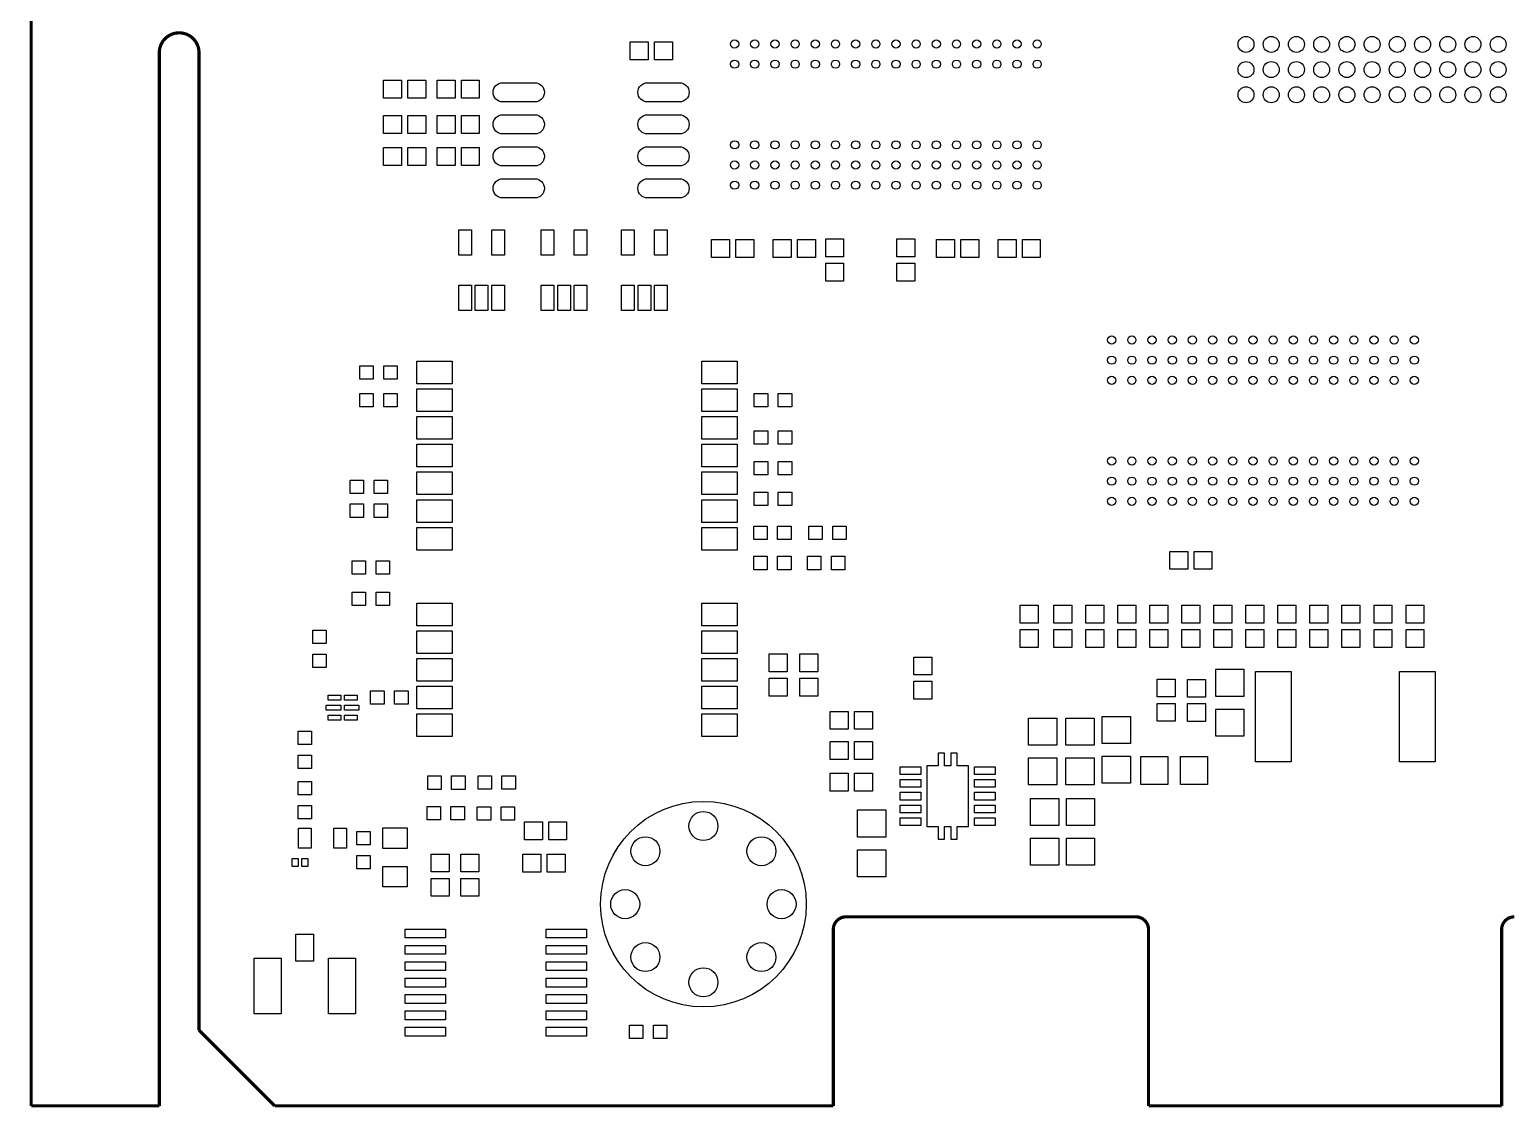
# Model space of a CAD drawing. Extents: x -186 to 234, y -83 to 214.
# Drawn here: x -61.2 to -2.6, y -9.3 to 33.4 of the extents above; entities that cross this region are included whole.
import ezdxf

# ---------------------------------------------------------------- set-up
doc = ezdxf.new("R2010")
doc.units = 0
doc.layers.add('BG_OUTLINE', color=253, linetype='CONTINUOUS')
doc.layers.add('PIN_PASTEMASK_TOP', color=85, linetype='CONTINUOUS')

msp = doc.modelspace()

# ---------------------------------------------------------------- linework, layer by layer
at = {"layer": 'BG_OUTLINE', "const_width": 0.127}
for points in [[(-61.149205, 157.020311), (-61.149205, -9.271)], [(-56.069205, 32.512), (-56.069205, 29.972)], [(-54.494405, 32.512), (-54.494405, 29.972)], [(-56.069205, -9.271), (-56.069205, 29.972)], [(-54.494405, 29.972), (-54.494405, -0.77089)], [(-54.494405, -0.77089), (-54.494405, -6.271006)], [(-28.836595, -1.771091), (-17.352493, -1.771091)], [(-29.344595, -9.271), (-29.344595, -2.279091)], [(-16.844493, -2.279091), (-16.844493, -9.271)], [(-2.844292, -9.271), (-2.84447, -2.279117)], [(-54.494405, -6.271006), (-51.494411, -9.271)], [(-61.149205, -9.271), (-56.069205, -9.271)], [(-51.494411, -9.271), (-29.344595, -9.271)], [(-16.844493, -9.271), (-2.844292, -9.271)]]:
    msp.add_lwpolyline(points, dxfattribs=at)
for points in [[(-56.069205, 32.512, -1), (-54.494405, 32.512)], [(-29.344595, -2.279091, -0.414214), (-28.836595, -1.771091)], [(-17.352493, -1.771091, -0.414214), (-16.844493, -2.279091)], [(-2.84447, -2.279117, -0.414233), (-2.33647, -1.771091)]]:
    msp.add_lwpolyline(points, format="xyb", dxfattribs=at)
at = {"layer": 'PIN_PASTEMASK_TOP'}
for points in [[(-37.394921, 32.2326), (-37.394921, 32.9438), (-36.683721, 32.9438), (-36.683721, 32.2326)], [(-36.432211, 32.2326), (-36.432211, 32.9438), (-35.721011, 32.9438), (-35.721011, 32.2326)], [(-47.176411, 30.7086), (-47.176411, 31.4198), (-46.465211, 31.4198), (-46.465211, 30.7086)], [(-46.2137, 30.7086), (-46.2137, 31.4198), (-45.5025, 31.4198), (-45.5025, 30.7086)], [(-45.054012, 30.7086), (-45.054012, 31.4198), (-44.342812, 31.4198), (-44.342812, 30.7086)], [(-44.091301, 30.7086), (-44.091301, 31.4198), (-43.380101, 31.4198), (-43.380101, 30.7086)], [(-47.176411, 29.3116), (-47.176411, 30.0228), (-46.465211, 30.0228), (-46.465211, 29.3116)], [(-46.2137, 29.3116), (-46.2137, 30.0228), (-45.5025, 30.0228), (-45.5025, 29.3116)], [(-45.054012, 29.3116), (-45.054012, 30.0228), (-44.342812, 30.0228), (-44.342812, 29.3116)], [(-44.091301, 29.3116), (-44.091301, 30.0228), (-43.380101, 30.0228), (-43.380101, 29.3116)], [(-47.176411, 28.0416), (-47.176411, 28.7528), (-46.465211, 28.7528), (-46.465211, 28.0416)], [(-46.2137, 28.0416), (-46.2137, 28.7528), (-45.5025, 28.7528), (-45.5025, 28.0416)], [(-45.054012, 28.0416), (-45.054012, 28.7528), (-44.342812, 28.7528), (-44.342812, 28.0416)], [(-44.091301, 28.0416), (-44.091301, 28.7528), (-43.380101, 28.7528), (-43.380101, 28.0416)], [(-44.188431, 24.48433), (-44.188431, 25.486639), (-43.686019, 25.486639), (-43.686019, 24.48433)], [(-42.888408, 24.48433), (-42.888408, 25.486639), (-42.385996, 25.486639), (-42.385996, 24.48433)], [(-40.922423, 24.48433), (-40.922423, 25.486639), (-40.420011, 25.486639), (-40.420011, 24.48433)], [(-39.6224, 24.48433), (-39.6224, 25.486639), (-39.119988, 25.486639), (-39.119988, 24.48433)], [(-37.736831, 24.48433), (-37.736831, 25.486639), (-37.234419, 25.486639), (-37.234419, 24.48433)], [(-36.436808, 24.48433), (-36.436808, 25.486639), (-35.934396, 25.486639), (-35.934396, 24.48433)], [(-33.45561, 25.097689), (-33.45561, 24.386489), (-34.16681, 24.386489), (-34.16681, 25.097689)], [(-32.492899, 25.097689), (-32.492899, 24.386489), (-33.204099, 24.386489), (-33.204099, 25.097689)], [(-31.725921, 24.386489), (-31.725921, 25.097689), (-31.014721, 25.097689), (-31.014721, 24.386489)], [(-30.76321, 24.386489), (-30.76321, 25.097689), (-30.05201, 25.097689), (-30.05201, 24.386489)], [(-28.93441, 24.411889), (-29.64561, 24.411889), (-29.64561, 25.123089), (-28.93441, 25.123089)], [(-26.82621, 25.1206), (-26.11501, 25.1206), (-26.11501, 24.4094), (-26.82621, 24.4094)], [(-24.54021, 25.097689), (-24.54021, 24.386489), (-25.25141, 24.386489), (-25.25141, 25.097689)], [(-23.577499, 25.097689), (-23.577499, 24.386489), (-24.288699, 24.386489), (-24.288699, 25.097689)], [(-22.810521, 24.386489), (-22.810521, 25.097689), (-22.099321, 25.097689), (-22.099321, 24.386489)], [(-21.84781, 24.386489), (-21.84781, 25.097689), (-21.13661, 25.097689), (-21.13661, 24.386489)], [(-28.93441, 23.449178), (-29.64561, 23.449178), (-29.64561, 24.160378), (-28.93441, 24.160378)], [(-26.82621, 24.157889), (-26.11501, 24.157889), (-26.11501, 23.446689), (-26.82621, 23.446689)], [(-44.188431, 22.284131), (-44.188431, 23.286441), (-43.686019, 23.286441), (-43.686019, 22.284131)], [(-43.538419, 22.284131), (-43.538419, 23.286441), (-43.036007, 23.286441), (-43.036007, 22.284131)], [(-42.888408, 22.284131), (-42.888408, 23.286441), (-42.385996, 23.286441), (-42.385996, 22.284131)], [(-40.922423, 22.284131), (-40.922423, 23.286441), (-40.420011, 23.286441), (-40.420011, 22.284131)], [(-40.272411, 22.284131), (-40.272411, 23.286441), (-39.769999, 23.286441), (-39.769999, 22.284131)], [(-39.6224, 22.284131), (-39.6224, 23.286441), (-39.119988, 23.286441), (-39.119988, 22.284131)], [(-37.736831, 22.284131), (-37.736831, 23.286441), (-37.234419, 23.286441), (-37.234419, 22.284131)], [(-37.086819, 22.284131), (-37.086819, 23.286441), (-36.584407, 23.286441), (-36.584407, 22.284131)], [(-36.436808, 22.284131), (-36.436808, 23.286441), (-35.934396, 23.286441), (-35.934396, 22.284131)], [(-47.587916, 20.093889), (-47.587916, 19.560489), (-48.121316, 19.560489), (-48.121316, 20.093889)], [(-46.637905, 20.093889), (-46.637905, 19.560489), (-47.171305, 19.560489), (-47.171305, 20.093889)], [(-45.85462, 20.276795), (-44.454623, 20.276795), (-44.454623, 19.377584), (-45.85462, 19.377584)], [(-34.556598, 20.276795), (-33.156601, 20.276795), (-33.156601, 19.377584), (-34.556598, 19.377584)], [(-48.121316, 18.460695), (-48.121316, 18.994095), (-47.587916, 18.994095), (-47.587916, 18.460695)], [(-47.171305, 18.460695), (-47.171305, 18.994095), (-46.637905, 18.994095), (-46.637905, 18.460695)], [(-45.85462, 19.177), (-44.454623, 19.177), (-44.454623, 18.277789), (-45.85462, 18.277789)], [(-34.556598, 19.177), (-33.156601, 19.177), (-33.156601, 18.277789), (-34.556598, 18.277789)], [(-31.941516, 18.994095), (-31.941516, 18.460695), (-32.474916, 18.460695), (-32.474916, 18.994095)], [(-30.991505, 18.994095), (-30.991505, 18.460695), (-31.524905, 18.460695), (-31.524905, 18.994095)], [(-45.85462, 18.077205), (-44.454623, 18.077205), (-44.454623, 17.177995), (-45.85462, 17.177995)], [(-34.556598, 18.077205), (-33.156601, 18.077205), (-33.156601, 17.177995), (-34.556598, 17.177995)], [(-31.941516, 17.5133), (-31.941516, 16.9799), (-32.474916, 16.9799), (-32.474916, 17.5133)], [(-30.991505, 17.5133), (-30.991505, 16.9799), (-31.524905, 16.9799), (-31.524905, 17.5133)], [(-45.85462, 16.977411), (-44.454623, 16.977411), (-44.454623, 16.0782), (-45.85462, 16.0782)], [(-34.556598, 16.977411), (-33.156601, 16.977411), (-33.156601, 16.0782), (-34.556598, 16.0782)], [(-45.85462, 15.877616), (-44.454623, 15.877616), (-44.454623, 14.978405), (-45.85462, 14.978405)], [(-34.556598, 15.877616), (-33.156601, 15.877616), (-33.156601, 14.978405), (-34.556598, 14.978405)], [(-31.941516, 16.2941), (-31.941516, 15.7607), (-32.474916, 15.7607), (-32.474916, 16.2941)], [(-30.991505, 16.2941), (-30.991505, 15.7607), (-31.524905, 15.7607), (-31.524905, 16.2941)], [(-47.970211, 15.552395), (-47.970211, 15.018995), (-48.503611, 15.018995), (-48.503611, 15.552395)], [(-47.020201, 15.552395), (-47.020201, 15.018995), (-47.553601, 15.018995), (-47.553601, 15.552395)], [(-45.85462, 14.777517), (-44.454623, 14.777517), (-44.454623, 13.878306), (-45.85462, 13.878306)], [(-34.556598, 14.777517), (-33.156601, 14.777517), (-33.156601, 13.878306), (-34.556598, 13.878306)], [(-31.941516, 15.0749), (-31.941516, 14.5415), (-32.474916, 14.5415), (-32.474916, 15.0749)], [(-30.991505, 15.0749), (-30.991505, 14.5415), (-31.524905, 14.5415), (-31.524905, 15.0749)], [(-47.970211, 14.606295), (-47.970211, 14.072895), (-48.503611, 14.072895), (-48.503611, 14.606295)], [(-47.020201, 14.606295), (-47.020201, 14.072895), (-47.553601, 14.072895), (-47.553601, 14.606295)], [(-45.85462, 13.677697), (-44.454623, 13.677697), (-44.454623, 12.778486), (-45.85462, 12.778486)], [(-34.556598, 13.677697), (-33.156601, 13.677697), (-33.156601, 12.778486), (-34.556598, 12.778486)], [(-31.966916, 13.7287), (-31.966916, 13.1953), (-32.500316, 13.1953), (-32.500316, 13.7287)], [(-31.016905, 13.7287), (-31.016905, 13.1953), (-31.550305, 13.1953), (-31.550305, 13.7287)], [(-29.782516, 13.7287), (-29.782516, 13.1953), (-30.315916, 13.1953), (-30.315916, 13.7287)], [(-28.832505, 13.7287), (-28.832505, 13.1953), (-29.365905, 13.1953), (-29.365905, 13.7287)], [(-48.426116, 11.821211), (-48.426116, 12.354611), (-47.892716, 12.354611), (-47.892716, 11.821211)], [(-47.476105, 11.821211), (-47.476105, 12.354611), (-46.942705, 12.354611), (-46.942705, 11.821211)], [(-31.966916, 12.532411), (-31.966916, 11.999011), (-32.500316, 11.999011), (-32.500316, 12.532411)], [(-31.016905, 12.532411), (-31.016905, 11.999011), (-31.550305, 11.999011), (-31.550305, 12.532411)], [(-29.833316, 12.532411), (-29.833316, 11.999011), (-30.366716, 11.999011), (-30.366716, 12.532411)], [(-28.883305, 12.532411), (-28.883305, 11.999011), (-29.416705, 11.999011), (-29.416705, 12.532411)], [(-16.003321, 12.016689), (-16.003321, 12.727889), (-15.292121, 12.727889), (-15.292121, 12.016689)], [(-15.04061, 12.016689), (-15.04061, 12.727889), (-14.32941, 12.727889), (-14.32941, 12.016689)], [(-47.892716, 11.1125), (-47.892716, 10.5791), (-48.426116, 10.5791), (-48.426116, 11.1125)], [(-46.942705, 11.1125), (-46.942705, 10.5791), (-47.476105, 10.5791), (-47.476105, 11.1125)], [(-45.85462, 10.675595), (-44.454623, 10.675595), (-44.454623, 9.776384), (-45.85462, 9.776384)], [(-34.556598, 10.675595), (-33.156601, 10.675595), (-33.156601, 9.776384), (-34.556598, 9.776384)], [(-21.93671, 10.5918), (-21.22551, 10.5918), (-21.22551, 9.8806), (-21.93671, 9.8806)], [(-20.60321, 10.5918), (-19.89201, 10.5918), (-19.89201, 9.8806), (-20.60321, 9.8806)], [(-19.33321, 10.5918), (-18.62201, 10.5918), (-18.62201, 9.8806), (-19.33321, 9.8806)], [(-18.06321, 10.5918), (-17.35201, 10.5918), (-17.35201, 9.8806), (-18.06321, 9.8806)], [(-16.79321, 10.5918), (-16.08201, 10.5918), (-16.08201, 9.8806), (-16.79321, 9.8806)], [(-15.52321, 10.5918), (-14.81201, 10.5918), (-14.81201, 9.8806), (-15.52321, 9.8806)], [(-14.25321, 10.5918), (-13.54201, 10.5918), (-13.54201, 9.8806), (-14.25321, 9.8806)], [(-12.98321, 10.5918), (-12.27201, 10.5918), (-12.27201, 9.8806), (-12.98321, 9.8806)], [(-11.71321, 10.5918), (-11.00201, 10.5918), (-11.00201, 9.8806), (-11.71321, 9.8806)], [(-10.44321, 10.5918), (-9.73201, 10.5918), (-9.73201, 9.8806), (-10.44321, 9.8806)], [(-9.17321, 10.5918), (-8.46201, 10.5918), (-8.46201, 9.8806), (-9.17321, 9.8806)], [(-7.90321, 10.5918), (-7.19201, 10.5918), (-7.19201, 9.8806), (-7.90321, 9.8806)], [(-6.63321, 10.5918), (-5.92201, 10.5918), (-5.92201, 9.8806), (-6.63321, 9.8806)], [(-49.983111, 9.598711), (-49.449711, 9.598711), (-49.449711, 9.065311), (-49.983111, 9.065311)], [(-45.85462, 9.5758), (-44.454623, 9.5758), (-44.454623, 8.676589), (-45.85462, 8.676589)], [(-34.556598, 9.5758), (-33.156601, 9.5758), (-33.156601, 8.676589), (-34.556598, 8.676589)], [(-21.93671, 9.629089), (-21.22551, 9.629089), (-21.22551, 8.917889), (-21.93671, 8.917889)], [(-20.60321, 9.629089), (-19.89201, 9.629089), (-19.89201, 8.917889), (-20.60321, 8.917889)], [(-19.33321, 9.629089), (-18.62201, 9.629089), (-18.62201, 8.917889), (-19.33321, 8.917889)], [(-18.06321, 9.629089), (-17.35201, 9.629089), (-17.35201, 8.917889), (-18.06321, 8.917889)], [(-16.79321, 9.629089), (-16.08201, 9.629089), (-16.08201, 8.917889), (-16.79321, 8.917889)], [(-15.52321, 9.629089), (-14.81201, 9.629089), (-14.81201, 8.917889), (-15.52321, 8.917889)], [(-14.25321, 9.629089), (-13.54201, 9.629089), (-13.54201, 8.917889), (-14.25321, 8.917889)], [(-12.98321, 9.629089), (-12.27201, 9.629089), (-12.27201, 8.917889), (-12.98321, 8.917889)], [(-11.71321, 9.629089), (-11.00201, 9.629089), (-11.00201, 8.917889), (-11.71321, 8.917889)], [(-10.44321, 9.629089), (-9.73201, 9.629089), (-9.73201, 8.917889), (-10.44321, 8.917889)], [(-9.17321, 9.629089), (-8.46201, 9.629089), (-8.46201, 8.917889), (-9.17321, 8.917889)], [(-7.90321, 9.629089), (-7.19201, 9.629089), (-7.19201, 8.917889), (-7.90321, 8.917889)], [(-6.63321, 9.629089), (-5.92201, 9.629089), (-5.92201, 8.917889), (-6.63321, 8.917889)], [(-49.983111, 8.6487), (-49.449711, 8.6487), (-49.449711, 8.1153), (-49.983111, 8.1153)], [(-45.85462, 8.476005), (-44.454623, 8.476005), (-44.454623, 7.576795), (-45.85462, 7.576795)], [(-34.556598, 8.476005), (-33.156601, 8.476005), (-33.156601, 7.576795), (-34.556598, 7.576795)], [(-31.885611, 8.658911), (-31.174411, 8.658911), (-31.174411, 7.947711), (-31.885611, 7.947711)], [(-30.666411, 8.658911), (-29.955211, 8.658911), (-29.955211, 7.947711), (-30.666411, 7.947711)], [(-25.434011, 7.8232), (-26.145211, 7.8232), (-26.145211, 8.5344), (-25.434011, 8.5344)], [(-31.885611, 7.6962), (-31.174411, 7.6962), (-31.174411, 6.985), (-31.885611, 6.985)], [(-30.666411, 7.6962), (-29.955211, 7.6962), (-29.955211, 6.985), (-30.666411, 6.985)], [(-16.50111, 7.660411), (-15.78991, 7.660411), (-15.78991, 6.949211), (-16.50111, 6.949211)], [(-15.293797, 7.648016), (-14.582597, 7.648016), (-14.582597, 6.936816), (-15.293797, 6.936816)], [(-14.176502, 8.047685), (-13.058902, 8.047685), (-13.058902, 6.975297), (-14.176502, 6.975297)], [(-12.603759, 4.375353), (-12.603759, 7.954264), (-11.183849, 7.954264), (-11.183849, 4.375353)], [(-6.893738, 4.375353), (-6.893738, 7.954264), (-5.473827, 7.954264), (-5.473827, 4.375353)], [(-47.689516, 6.659905), (-47.689516, 7.193305), (-47.156116, 7.193305), (-47.156116, 6.659905)], [(-46.739505, 6.659905), (-46.739505, 7.193305), (-46.206105, 7.193305), (-46.206105, 6.659905)], [(-45.85462, 7.376211), (-44.454623, 7.376211), (-44.454623, 6.477), (-45.85462, 6.477)], [(-34.556598, 7.376211), (-33.156601, 7.376211), (-33.156601, 6.477), (-34.556598, 6.477)], [(-25.434011, 6.860489), (-26.145211, 6.860489), (-26.145211, 7.571689), (-25.434011, 7.571689)], [(-48.876966, 6.427445), (-49.452073, 6.427445), (-49.452073, 6.628155), (-48.876966, 6.628155)], [(-48.876966, 6.82625), (-49.375873, 6.82625), (-49.375873, 7.026961), (-48.876966, 7.026961)], [(-48.228148, 6.82625), (-48.727055, 6.82625), (-48.727055, 7.026961), (-48.228148, 7.026961)], [(-48.151948, 6.427445), (-48.727055, 6.427445), (-48.727055, 6.628155), (-48.151948, 6.628155)], [(-16.50111, 6.697701), (-15.78991, 6.697701), (-15.78991, 5.986501), (-16.50111, 5.986501)], [(-15.293797, 6.685305), (-14.582597, 6.685305), (-14.582597, 5.974105), (-15.293797, 5.974105)], [(-14.176502, 6.472885), (-13.058902, 6.472885), (-13.058902, 5.400497), (-14.176502, 5.400497)], [(-48.876966, 6.028639), (-49.375873, 6.028639), (-49.375873, 6.22935), (-48.876966, 6.22935)], [(-48.228148, 6.028639), (-48.727055, 6.028639), (-48.727055, 6.22935), (-48.228148, 6.22935)], [(-45.85462, 6.276416), (-44.454623, 6.276416), (-44.454623, 5.377205), (-45.85462, 5.377205)], [(-34.556598, 6.276416), (-33.156601, 6.276416), (-33.156601, 5.377205), (-34.556598, 5.377205)], [(-28.758413, 6.377889), (-28.758413, 5.666689), (-29.469613, 5.666689), (-29.469613, 6.377889)], [(-27.795703, 6.377889), (-27.795703, 5.666689), (-28.506903, 5.666689), (-28.506903, 6.377889)], [(-21.597315, 6.114796), (-20.479715, 6.114796), (-20.479715, 5.042408), (-21.597315, 5.042408)], [(-20.121093, 6.114796), (-19.003493, 6.114796), (-19.003493, 5.042408), (-20.121093, 5.042408)], [(-18.677611, 6.174994), (-17.560011, 6.174994), (-17.560011, 5.102606), (-18.677611, 5.102606)], [(-50.033911, 5.059705), (-50.567311, 5.059705), (-50.567311, 5.593105), (-50.033911, 5.593105)], [(-28.758413, 5.17779), (-28.758413, 4.46659), (-29.469613, 4.46659), (-29.469613, 5.17779)], [(-27.795703, 5.17779), (-27.795703, 4.46659), (-28.506903, 4.46659), (-28.506903, 5.17779)], [(-50.033911, 4.109695), (-50.567311, 4.109695), (-50.567311, 4.643095), (-50.033911, 4.643095)], [(-25.875513, 4.182897), (-25.875513, 3.878097), (-26.688313, 3.878097), (-26.688313, 4.182897)], [(-22.929113, 4.182897), (-22.929113, 3.878097), (-23.741913, 3.878097), (-23.741913, 4.182897)], [(-21.597315, 4.539996), (-20.479715, 4.539996), (-20.479715, 3.467608), (-21.597315, 3.467608)], [(-20.121093, 4.539996), (-19.003493, 4.539996), (-19.003493, 3.467608), (-20.121093, 3.467608)], [(-18.677611, 4.600194), (-17.560011, 4.600194), (-17.560011, 3.527806), (-18.677611, 3.527806)], [(-16.074619, 4.593793), (-16.074619, 3.476193), (-17.147007, 3.476193), (-17.147007, 4.593793)], [(-14.499819, 4.593793), (-14.499819, 3.476193), (-15.572207, 3.476193), (-15.572207, 4.593793)], [(-50.033911, 3.065805), (-50.567311, 3.065805), (-50.567311, 3.599205), (-50.033911, 3.599205)], [(-45.426808, 3.283001), (-45.426808, 3.816401), (-44.893408, 3.816401), (-44.893408, 3.283001)], [(-44.476797, 3.283001), (-44.476797, 3.816401), (-43.943397, 3.816401), (-43.943397, 3.283001)], [(-43.430647, 3.291129), (-43.430647, 3.824529), (-42.897247, 3.824529), (-42.897247, 3.291129)], [(-42.480636, 3.291129), (-42.480636, 3.824529), (-41.947236, 3.824529), (-41.947236, 3.291129)], [(-29.467124, 3.215894), (-29.467124, 3.927094), (-28.755924, 3.927094), (-28.755924, 3.215894)], [(-28.504413, 3.215894), (-28.504413, 3.927094), (-27.793213, 3.927094), (-27.793213, 3.215894)], [(-25.875513, 3.674897), (-25.875513, 3.370097), (-26.688313, 3.370097), (-26.688313, 3.674897)], [(-22.929113, 3.674897), (-22.929113, 3.370097), (-23.741913, 3.370097), (-23.741913, 3.674897)], [(-25.875513, 3.166897), (-25.875513, 2.862097), (-26.688313, 2.862097), (-26.688313, 3.166897)], [(-22.929113, 3.166897), (-22.929113, 2.862097), (-23.741913, 2.862097), (-23.741913, 3.166897)], [(-50.033911, 2.115795), (-50.567311, 2.115795), (-50.567311, 2.649195), (-50.033911, 2.649195)], [(-45.452716, 2.077212), (-45.452716, 2.610612), (-44.919316, 2.610612), (-44.919316, 2.077212)], [(-44.502705, 2.077212), (-44.502705, 2.610612), (-43.969305, 2.610612), (-43.969305, 2.077212)], [(-43.462042, 2.064639), (-43.462042, 2.598039), (-42.928642, 2.598039), (-42.928642, 2.064639)], [(-42.512031, 2.064639), (-42.512031, 2.598039), (-41.978631, 2.598039), (-41.978631, 2.064639)], [(-28.380411, 2.466594), (-27.262811, 2.466594), (-27.262811, 1.394206), (-28.380411, 1.394206)], [(-25.875513, 2.658897), (-25.875513, 2.354097), (-26.688313, 2.354097), (-26.688313, 2.658897)], [(-22.929113, 2.658897), (-22.929113, 2.354097), (-23.741913, 2.354097), (-23.741913, 2.658897)], [(-20.404811, 1.851406), (-21.522411, 1.851406), (-21.522411, 2.923794), (-20.404811, 2.923794)], [(-18.982411, 1.851406), (-20.100011, 1.851406), (-20.100011, 2.923794), (-18.982411, 2.923794)], [(-41.590722, 1.27889), (-41.590722, 1.99009), (-40.879522, 1.99009), (-40.879522, 1.27889)], [(-40.628011, 1.27889), (-40.628011, 1.99009), (-39.916811, 1.99009), (-39.916811, 1.27889)], [(-25.875513, 2.150897), (-25.875513, 1.846097), (-26.688313, 1.846097), (-26.688313, 2.150897)], [(-22.929113, 2.150897), (-22.929113, 1.846097), (-23.741913, 1.846097), (-23.741913, 2.150897)], [(-50.050408, 1.74625), (-50.050408, 0.94615), (-50.550813, 0.94615), (-50.550813, 1.74625)], [(-48.648429, 1.74625), (-48.648429, 0.94615), (-49.148835, 0.94615), (-49.148835, 1.74625)], [(-48.238131, 1.6129), (-47.704731, 1.6129), (-47.704731, 1.0795), (-48.238131, 1.0795)], [(-47.201811, 1.7526), (-46.236611, 1.7526), (-46.236611, 0.9398), (-47.201811, 0.9398)], [(-20.404811, 0.276606), (-21.522411, 0.276606), (-21.522411, 1.348994), (-20.404811, 1.348994)], [(-18.982411, 0.276606), (-20.100011, 0.276606), (-20.100011, 1.348994), (-18.982411, 1.348994)], [(-48.238131, 0.662889), (-47.704731, 0.662889), (-47.704731, 0.129489), (-48.238131, 0.129489)], [(-44.576619, 0.006299), (-45.287819, 0.006299), (-45.287819, 0.717499), (-44.576619, 0.717499)], [(-43.398872, 0.006299), (-44.110072, 0.006299), (-44.110072, 0.717499), (-43.398872, 0.717499)], [(-40.940406, 0.711098), (-40.940406, -0.000102), (-41.651606, -0.000102), (-41.651606, 0.711098)], [(-39.977695, 0.711098), (-39.977695, -0.000102), (-40.688895, -0.000102), (-40.688895, 0.711098)], [(-28.380411, 0.891794), (-27.262811, 0.891794), (-27.262811, -0.180594), (-28.380411, -0.180594)], [(-50.562205, 0.221005), (-50.801016, 0.221005), (-50.801016, 0.540995), (-50.562205, 0.540995)], [(-50.181205, 0.221005), (-50.420016, 0.221005), (-50.420016, 0.540995), (-50.181205, 0.540995)], [(-47.201811, 0.2286), (-46.236611, 0.2286), (-46.236611, -0.5842), (-47.201811, -0.5842)], [(-44.576619, -0.956412), (-45.287819, -0.956412), (-45.287819, -0.245212), (-44.576619, -0.245212)], [(-43.398872, -0.956412), (-44.110072, -0.956412), (-44.110072, -0.245212), (-43.398872, -0.245212)], [(-46.324241, -2.606396), (-46.324241, -2.256384), (-44.724345, -2.256384), (-44.724345, -2.606396)], [(-40.724049, -2.606396), (-40.724049, -2.256384), (-39.124153, -2.256384), (-39.124153, -2.606396)], [(-49.950611, -2.463013), (-49.950611, -3.529813), (-50.65061, -3.529813), (-50.65061, -2.463013)], [(-46.324241, -3.256407), (-46.324241, -2.906395), (-44.724345, -2.906395), (-44.724345, -3.256407)], [(-40.724049, -3.256407), (-40.724049, -2.906395), (-39.124153, -2.906395), (-39.124153, -3.256407)], [(-51.242214, -3.4163), (-51.242214, -5.6261), (-52.309014, -5.6261), (-52.309014, -3.4163)], [(-48.292207, -3.4163), (-48.292207, -5.6261), (-49.359007, -5.6261), (-49.359007, -3.4163)], [(-46.324241, -3.906393), (-46.324241, -3.556381), (-44.724345, -3.556381), (-44.724345, -3.906393)], [(-40.724049, -3.906393), (-40.724049, -3.556381), (-39.124153, -3.556381), (-39.124153, -3.906393)], [(-46.324241, -4.556404), (-46.324241, -4.206392), (-44.724345, -4.206392), (-44.724345, -4.556404)], [(-40.724049, -4.556404), (-40.724049, -4.206392), (-39.124153, -4.206392), (-39.124153, -4.556404)], [(-46.324241, -5.206416), (-46.324241, -4.856404), (-44.724345, -4.856404), (-44.724345, -5.206416)], [(-40.724049, -5.206416), (-40.724049, -4.856404), (-39.124153, -4.856404), (-39.124153, -5.206416)], [(-46.324241, -5.856402), (-46.324241, -5.50639), (-44.724345, -5.50639), (-44.724345, -5.856402)], [(-40.724049, -5.856402), (-40.724049, -5.50639), (-39.124153, -5.50639), (-39.124153, -5.856402)], [(-46.324241, -6.506413), (-46.324241, -6.156401), (-44.724345, -6.156401), (-44.724345, -6.506413)], [(-40.724049, -6.506413), (-40.724049, -6.156401), (-39.124153, -6.156401), (-39.124153, -6.506413)], [(-37.42342, -6.598107), (-37.42342, -6.064707), (-36.89002, -6.064707), (-36.89002, -6.598107)], [(-36.473409, -6.598107), (-36.473409, -6.064707), (-35.940009, -6.064707), (-35.940009, -6.598107)]]:
    msp.add_lwpolyline(points, close=True, dxfattribs=at)
for points in [[(-41.182011, 30.5562), (-42.452011, 30.5562, -1), (-42.452011, 31.3182), (-41.182011, 31.3182, -1)], [(-35.441611, 30.5562), (-36.711611, 30.5562, -1), (-36.711611, 31.3182), (-35.441611, 31.3182, -1)], [(-41.182011, 29.2862), (-42.452011, 29.2862, -1), (-42.452011, 30.0482), (-41.182011, 30.0482, -1)], [(-35.441611, 29.2862), (-36.711611, 29.2862, -1), (-36.711611, 30.0482), (-35.441611, 30.0482, -1)], [(-41.182011, 28.0162), (-42.452011, 28.0162, -1), (-42.452011, 28.7782), (-41.182011, 28.7782, -1)], [(-35.441611, 28.0162), (-36.711611, 28.0162, -1), (-36.711611, 28.7782), (-35.441611, 28.7782, -1)], [(-41.182011, 26.7462), (-42.452011, 26.7462, -1), (-42.452011, 27.5082), (-41.182011, 27.5082, -1)], [(-35.441611, 26.7462), (-36.711611, 26.7462, -1), (-36.711611, 27.5082), (-35.441611, 27.5082, -1)]]:
    msp.add_lwpolyline(points, format="xyb", close=True, dxfattribs=at)
for points in [[(-24.933707, 4.714494), (-25.183617, 4.714494)], [(-25.183617, 4.714494), (-25.183617, 4.214393)], [(-24.933707, 4.214393), (-24.933707, 4.714494)], [(-24.433809, 4.714494), (-24.68372, 4.714494)], [(-24.68372, 4.714494), (-24.68372, 4.214393)], [(-24.433809, 4.214393), (-24.433809, 4.714494)], [(-25.183617, 4.214393), (-25.633705, 4.214393)], [(-25.633705, 4.214393), (-25.633705, 1.814601)], [(-24.68372, 4.214393), (-24.933707, 4.214393)], [(-23.983721, 4.214393), (-24.433809, 4.214393)], [(-23.983721, 1.814601), (-23.983721, 4.214393)], [(-25.633705, 1.814601), (-25.183617, 1.814601)], [(-25.183617, 1.814601), (-25.183617, 1.314501)], [(-24.933707, 1.314501), (-24.933707, 1.814601)], [(-24.933707, 1.814601), (-24.68372, 1.814601)], [(-24.68372, 1.814601), (-24.68372, 1.314501)], [(-24.433809, 1.314501), (-24.433809, 1.814601)], [(-24.433809, 1.814601), (-23.983721, 1.814601)], [(-25.183617, 1.314501), (-24.933707, 1.314501)], [(-24.68372, 1.314501), (-24.433809, 1.314501)]]:
    msp.add_lwpolyline(points, dxfattribs=at)
for centre, radius in [((-33.257998, 32.857084), 0.162547), ((-32.457898, 32.857084), 0.162547), ((-31.658001, 32.857084), 0.162547), ((-30.857901, 32.857084), 0.162547), ((-30.058106, 32.857084), 0.162547), ((-29.258006, 32.857084), 0.162547), ((-28.457906, 32.857084), 0.162547), ((-27.658009, 32.857084), 0.162547), ((-26.858011, 32.857084), 0.162547), ((-26.058114, 32.857084), 0.162547), ((-25.258014, 32.857084), 0.162547), ((-24.457914, 32.857084), 0.162547), ((-23.658119, 32.857084), 0.162547), ((-22.858019, 32.857084), 0.162547), ((-22.058122, 32.857084), 0.162547), ((-21.258022, 32.857084), 0.162547), ((-12.979908, 32.841387), 0.316255), ((-11.97991, 32.841387), 0.316255), ((-10.979912, 32.841387), 0.316255), ((-9.979914, 32.841387), 0.316255), ((-8.979916, 32.841387), 0.316255), ((-7.979918, 32.841387), 0.316255), ((-6.97992, 32.841387), 0.316255), ((-5.979922, 32.841387), 0.316255), ((-4.979899, 32.841387), 0.316255), ((-3.979901, 32.841387), 0.316255), ((-2.979903, 32.841387), 0.316255), ((-33.257998, 32.056984), 0.162547), ((-32.457898, 32.056984), 0.162547), ((-31.658001, 32.056984), 0.162547), ((-30.857901, 32.056984), 0.162547), ((-30.058106, 32.056984), 0.162547), ((-29.258006, 32.056984), 0.162547), ((-28.457906, 32.056984), 0.162547), ((-27.658009, 32.056984), 0.162547), ((-26.858011, 32.056984), 0.162547), ((-26.058114, 32.056984), 0.162547), ((-25.258014, 32.056984), 0.162547), ((-24.457914, 32.056984), 0.162547), ((-23.658119, 32.056984), 0.162547), ((-22.858019, 32.056984), 0.162547), ((-22.058122, 32.056984), 0.162547), ((-21.258022, 32.056984), 0.162547), ((-12.979908, 31.841389), 0.316255), ((-11.97991, 31.841389), 0.316255), ((-10.979912, 31.841389), 0.316255), ((-9.979914, 31.841389), 0.316255), ((-8.979916, 31.841389), 0.316255), ((-7.979918, 31.841389), 0.316255), ((-6.97992, 31.841389), 0.316255), ((-5.979922, 31.841389), 0.316255), ((-4.979899, 31.841389), 0.316255), ((-3.979901, 31.841389), 0.316255), ((-2.979903, 31.841389), 0.316255), ((-12.979908, 30.841391), 0.316255), ((-11.97991, 30.841391), 0.316255), ((-10.979912, 30.841391), 0.316255), ((-9.979914, 30.841391), 0.316255), ((-8.979916, 30.841391), 0.316255), ((-7.979918, 30.841391), 0.316255), ((-6.97992, 30.841391), 0.316255), ((-5.979922, 30.841391), 0.316255), ((-4.979899, 30.841391), 0.316255), ((-3.979901, 30.841391), 0.316255), ((-2.979903, 30.841391), 0.316255), ((-33.257998, 28.857194), 0.162547), ((-32.457898, 28.857194), 0.162547), ((-31.658001, 28.857194), 0.162547), ((-30.857901, 28.857194), 0.162547), ((-30.058106, 28.857194), 0.162547), ((-29.258006, 28.857194), 0.162547), ((-28.457906, 28.857194), 0.162547), ((-27.658009, 28.857194), 0.162547), ((-26.858011, 28.857194), 0.162547), ((-26.058114, 28.857194), 0.162547), ((-25.258014, 28.857194), 0.162547), ((-24.457914, 28.857194), 0.162547), ((-23.658119, 28.857194), 0.162547), ((-22.858019, 28.857194), 0.162547), ((-22.058122, 28.857194), 0.162547), ((-21.258022, 28.857194), 0.162547), ((-33.257998, 28.057094), 0.162547), ((-32.457898, 28.057094), 0.162547), ((-31.658001, 28.057094), 0.162547), ((-30.857901, 28.057094), 0.162547), ((-30.058106, 28.057094), 0.162547), ((-29.258006, 28.057094), 0.162547), ((-28.457906, 28.057094), 0.162547), ((-27.658009, 28.057094), 0.162547), ((-26.858011, 28.057094), 0.162547), ((-26.058114, 28.057094), 0.162547), ((-25.258014, 28.057094), 0.162547), ((-24.457914, 28.057094), 0.162547), ((-23.658119, 28.057094), 0.162547), ((-22.858019, 28.057094), 0.162547), ((-22.058122, 28.057094), 0.162547), ((-21.258022, 28.057094), 0.162547), ((-33.257998, 27.257197), 0.162547), ((-32.457898, 27.257197), 0.162547), ((-31.658001, 27.257197), 0.162547), ((-30.857901, 27.257197), 0.162547), ((-30.058106, 27.257197), 0.162547), ((-29.258006, 27.257197), 0.162547), ((-28.457906, 27.257197), 0.162547), ((-27.658009, 27.257197), 0.162547), ((-26.858011, 27.257197), 0.162547), ((-26.058114, 27.257197), 0.162547), ((-25.258014, 27.257197), 0.162547), ((-24.457914, 27.257197), 0.162547), ((-23.658119, 27.257197), 0.162547), ((-22.858019, 27.257197), 0.162547), ((-22.058122, 27.257197), 0.162547), ((-21.258022, 27.257197), 0.162547), ((-18.304485, 21.113801), 0.162547), ((-17.504385, 21.113801), 0.162547), ((-16.704488, 21.113801), 0.162547), ((-15.904388, 21.113801), 0.162547), ((-15.104593, 21.113801), 0.162547), ((-14.304493, 21.113801), 0.162547), ((-13.504393, 21.113801), 0.162547), ((-12.704496, 21.113801), 0.162547), ((-11.904497, 21.113801), 0.162547), ((-11.104601, 21.113801), 0.162547), ((-10.304501, 21.113801), 0.162547), ((-9.504401, 21.113801), 0.162547), ((-8.704605, 21.113801), 0.162547), ((-7.904505, 21.113801), 0.162547), ((-7.104609, 21.113801), 0.162547), ((-6.304509, 21.113801), 0.162547), ((-18.304485, 20.313904), 0.162547), ((-17.504385, 20.313904), 0.162547), ((-16.704488, 20.313904), 0.162547), ((-15.904388, 20.313904), 0.162547), ((-15.104593, 20.313904), 0.162547), ((-14.304493, 20.313904), 0.162547), ((-13.504393, 20.313904), 0.162547), ((-12.704496, 20.313904), 0.162547), ((-11.904497, 20.313904), 0.162547), ((-11.104601, 20.313904), 0.162547), ((-10.304501, 20.313904), 0.162547), ((-9.504401, 20.313904), 0.162547), ((-8.704605, 20.313904), 0.162547), ((-7.904505, 20.313904), 0.162547), ((-7.104609, 20.313904), 0.162547), ((-6.304509, 20.313904), 0.162547), ((-18.304485, 19.513804), 0.162547), ((-17.504385, 19.513804), 0.162547), ((-16.704488, 19.513804), 0.162547), ((-15.904388, 19.513804), 0.162547), ((-15.104593, 19.513804), 0.162547), ((-14.304493, 19.513804), 0.162547), ((-13.504393, 19.513804), 0.162547), ((-12.704496, 19.513804), 0.162547), ((-11.904497, 19.513804), 0.162547), ((-11.104601, 19.513804), 0.162547), ((-10.304501, 19.513804), 0.162547), ((-9.504401, 19.513804), 0.162547), ((-8.704605, 19.513804), 0.162547), ((-7.904505, 19.513804), 0.162547), ((-7.104609, 19.513804), 0.162547), ((-6.304509, 19.513804), 0.162547), ((-18.304485, 16.314014), 0.162547), ((-17.504385, 16.314014), 0.162547), ((-16.704488, 16.314014), 0.162547), ((-15.904388, 16.314014), 0.162547), ((-15.104593, 16.314014), 0.162547), ((-14.304493, 16.314014), 0.162547), ((-13.504393, 16.314014), 0.162547), ((-12.704496, 16.314014), 0.162547), ((-11.904497, 16.314014), 0.162547), ((-11.104601, 16.314014), 0.162547), ((-10.304501, 16.314014), 0.162547), ((-9.504401, 16.314014), 0.162547), ((-8.704605, 16.314014), 0.162547), ((-7.904505, 16.314014), 0.162547), ((-7.104609, 16.314014), 0.162547), ((-6.304509, 16.314014), 0.162547), ((-18.304485, 15.513914), 0.162547), ((-17.504385, 15.513914), 0.162547), ((-16.704488, 15.513914), 0.162547), ((-15.904388, 15.513914), 0.162547), ((-15.104593, 15.513914), 0.162547), ((-14.304493, 15.513914), 0.162547), ((-13.504393, 15.513914), 0.162547), ((-12.704496, 15.513914), 0.162547), ((-11.904497, 15.513914), 0.162547), ((-11.104601, 15.513914), 0.162547), ((-10.304501, 15.513914), 0.162547), ((-9.504401, 15.513914), 0.162547), ((-8.704605, 15.513914), 0.162547), ((-7.904505, 15.513914), 0.162547), ((-7.104609, 15.513914), 0.162547), ((-6.304509, 15.513914), 0.162547), ((-18.304485, 14.714017), 0.162547), ((-17.504385, 14.714017), 0.162547), ((-16.704488, 14.714017), 0.162547), ((-15.904388, 14.714017), 0.162547), ((-15.104593, 14.714017), 0.162547), ((-14.304493, 14.714017), 0.162547), ((-13.504393, 14.714017), 0.162547), ((-12.704496, 14.714017), 0.162547), ((-11.904497, 14.714017), 0.162547), ((-11.104601, 14.714017), 0.162547), ((-10.304501, 14.714017), 0.162547), ((-9.504401, 14.714017), 0.162547), ((-8.704605, 14.714017), 0.162547), ((-7.904505, 14.714017), 0.162547), ((-7.104609, 14.714017), 0.162547), ((-6.304509, 14.714017), 0.162547), ((-34.494394, -1.27), 4.076205), ((-34.494394, 1.830095), 0.576199), ((-36.794389, 0.830097), 0.576199), ((-32.194398, 0.830097), 0.576199), ((-37.594489, -1.27), 0.576199), ((-31.394298, -1.27), 0.576199), ((-36.794389, -3.370097), 0.576199), ((-32.194398, -3.370097), 0.576199), ((-34.494394, -4.370095), 0.576199)]:
    msp.add_circle(centre, radius, dxfattribs=at)

doc.saveas('drawing.dxf')
